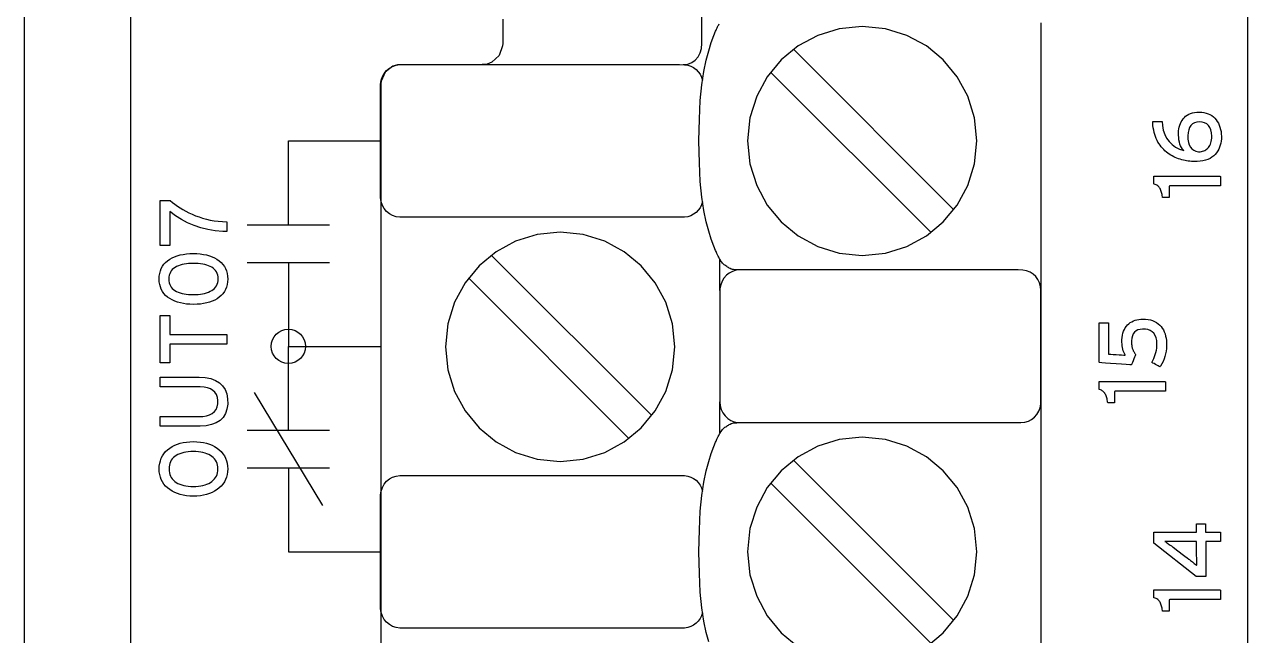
# Model space of a CAD drawing. Extents: x 1 to 47.7, y 0.2 to 33.3.
# Drawn here: x 31.778 to 33.563, y 6.913 to 7.805 of the extents above; entities that cross this region are included whole.
import ezdxf

# ---------------------------------------------------------------- set-up
doc = ezdxf.new("R2010")
doc.units = 0
doc.header["$MEASUREMENT"] = 0
doc.layers.add('4_0_____DWG', color=7, linetype='CONTINUOUS')

msp = doc.modelspace()

# ---------------------------------------------------------------- linework, layer by layer
at = {"layer": '4_0_____DWG'}
for points in [[(31.9334, 4.7009), (31.9334, 4.8073), (31.9334, 4.9155), (31.9334, 5.0253), (31.9334, 5.1367), (31.9334, 5.2497), (31.9334, 5.3641), (31.9334, 5.4799), (31.9334, 5.597), (31.9334, 5.7155), (31.9334, 5.8351), (31.9334, 5.9559), (31.9334, 6.0778), (31.9334, 6.2006), (31.9334, 6.3245), (31.9334, 6.5748), (31.9334, 6.8281), (31.9334, 7.0841), (31.9334, 7.342), (31.9334, 7.6015), (31.9334, 8.123)], [(33.5634, 8.123), (33.5634, 7.6015), (33.5634, 7.342), (33.5634, 7.0841), (33.5634, 6.8281), (33.5634, 6.5748), (33.5634, 6.3245), (33.5634, 6.2006), (33.5634, 6.0778), (33.5634, 5.9559), (33.5634, 5.8351), (33.5634, 5.7155), (33.5634, 5.597), (33.5634, 5.4799), (33.5634, 5.3641), (33.5634, 5.2497), (33.5634, 5.1367), (33.5634, 5.0253), (33.5634, 4.9155), (33.5634, 4.8073), (33.5634, 4.7009)], [(31.778, 5.9646), (31.778, 6.0485), (31.778, 6.133), (31.778, 6.2182), (31.778, 6.3039), (31.778, 6.3903), (31.778, 6.4772), (31.778, 6.5647), (31.778, 6.6527), (31.778, 6.8304), (31.778, 7.0101), (31.778, 7.1918), (31.778, 7.3753), (31.778, 7.5606), (31.778, 7.7476), (31.778, 7.9361)], [(32.7395, 7.7467), (32.7463, 7.7475), (32.7522, 7.7498), (32.7573, 7.7534), (32.7614, 7.7582), (32.7644, 7.764), (32.7663, 7.7705), (32.7669, 7.7775), (32.7669, 7.7818), (32.7669, 7.7927), (32.7669, 7.8076), (32.7669, 7.8239), (32.7669, 7.8388), (32.7669, 7.8497), (32.7669, 7.854)], [(32.4761, 7.8129), (32.4761, 7.7953), (32.4761, 7.7831), (32.4761, 7.7777), (32.476, 7.7744), (32.471, 7.7603), (32.4603, 7.7504), (32.4535, 7.7476), (32.446, 7.7467)], [(32.8224, 7.4468), (32.8209, 7.4468), (32.8194, 7.4468), (32.8178, 7.4469), (32.8162, 7.447), (32.8146, 7.4471), (32.8131, 7.4473), (32.8117, 7.4475), (32.8105, 7.4478), (32.8094, 7.4482), (32.8081, 7.4488), (32.8069, 7.4495), (32.8056, 7.4503), (32.8043, 7.4511), (32.8031, 7.4519), (32.8018, 7.4527), (32.8005, 7.4536), (32.7993, 7.4544), (32.7981, 7.4556), (32.7971, 7.4569), (32.7961, 7.4582), (32.7952, 7.4594), (32.7943, 7.4607), (32.7935, 7.4619), (32.7927, 7.4631), (32.792, 7.4644), (32.7914, 7.4656), (32.7907, 7.4668), (32.7902, 7.4679), (32.7896, 7.4689), (32.7891, 7.47), (32.7886, 7.4711), (32.7881, 7.4723), (32.7875, 7.4736), (32.7869, 7.4751), (32.7844, 7.4814), (32.7806, 7.4917), (32.7768, 7.5035), (32.7731, 7.5173), (32.7698, 7.5337), (32.7669, 7.5532), (32.7646, 7.5762), (32.7632, 7.6034), (32.7626, 7.6353), (32.7632, 7.6672), (32.7646, 7.6944), (32.7669, 7.7174), (32.7698, 7.7369), (32.7731, 7.7533), (32.7768, 7.7671), (32.7806, 7.7789), (32.7844, 7.7891), (32.7869, 7.7955), (32.7875, 7.797), (32.7881, 7.7983), (32.7886, 7.7995), (32.7891, 7.8006), (32.7896, 7.8017), (32.7902, 7.8027), (32.7907, 7.8038), (32.7914, 7.805), (32.792, 7.8062)], [(33.2621, 4.6844), (33.2621, 4.8236), (33.2621, 4.965), (33.2621, 5.2528), (33.2621, 5.5441), (33.2621, 5.8354), (33.2621, 6.1231), (33.2621, 6.2646), (33.2621, 6.4038), (33.2621, 6.5403), (33.2621, 6.6737), (33.2621, 6.8035), (33.2621, 6.9294), (33.2621, 7.0508), (33.2621, 7.1672), (33.2621, 7.2784), (33.2621, 7.3837), (33.2621, 7.4828), (33.2621, 7.5753), (33.2621, 7.6606), (33.2621, 7.7004), (33.2621, 7.7383), (33.2621, 7.7742), (33.2621, 7.808)], [(33.1348, 7.5349), (32.9005, 7.7692)], [(32.7678, 7.5462), (32.7663, 7.5418), (32.7642, 7.5377), (32.7615, 7.534), (32.7583, 7.5308), (32.7546, 7.5281), (32.7506, 7.526), (32.7462, 7.5246), (32.7416, 7.5239), (32.7341, 7.5238), (32.7019, 7.5238), (32.6478, 7.5238), (32.5801, 7.5238), (32.5071, 7.5238), (32.4371, 7.5238), (32.3783, 7.5238), (32.339, 7.5238), (32.3262, 7.5238), (32.3206, 7.5245), (32.3155, 7.5263), (32.3107, 7.5289), (32.3066, 7.5323), (32.3031, 7.5365), (32.3005, 7.5412), (32.2987, 7.5465), (32.2978, 7.5521), (32.2978, 7.5571), (32.2978, 7.5713), (32.2978, 7.5936), (32.2978, 7.6208), (32.2978, 7.6497), (32.2978, 7.6769), (32.2978, 7.6992), (32.2978, 7.7134), (32.2978, 7.7184), (32.2987, 7.724), (32.3005, 7.7293), (32.3031, 7.734), (32.3066, 7.7382), (32.3107, 7.7416), (32.3155, 7.7442), (32.3206, 7.746), (32.3262, 7.7467), (32.339, 7.7467), (32.3783, 7.7467), (32.4371, 7.7467), (32.5071, 7.7467), (32.5801, 7.7467), (32.6478, 7.7467), (32.7019, 7.7467), (32.7341, 7.7467), (32.7416, 7.7466), (32.7463, 7.7459), (32.7507, 7.7444), (32.7547, 7.7423), (32.7583, 7.7396), (32.7615, 7.7363), (32.7642, 7.7326), (32.7663, 7.7285), (32.7678, 7.724)], [(32.446, 7.7466), (32.4439, 7.7466), (32.4382, 7.7466), (32.4294, 7.7466), (32.4184, 7.7466), (32.3648, 7.7466), (32.3418, 7.7466), (32.3336, 7.7466), (32.3285, 7.7466), (32.3227, 7.7463), (32.3158, 7.7443), (32.3046, 7.7357), (32.2985, 7.7227), (32.298, 7.7189), (32.298, 7.717), (32.298, 7.7146), (32.298, 7.7098), (32.298, 7.7024), (32.298, 7.6922), (32.298, 7.6794), (32.298, 7.6641), (32.298, 7.6462), (32.298, 7.6259), (32.298, 7.6032), (32.298, 7.5782), (32.298, 7.5509), (32.298, 7.5214), (32.298, 7.4897), (32.298, 7.4559), (32.298, 7.42), (32.298, 7.3821), (32.298, 7.3423), (32.298, 7.257), (32.298, 7.1646), (32.298, 7.0655), (32.298, 6.9601), (32.298, 6.849)], [(33.1014, 7.5015), (32.8671, 7.7358)], [(32.1633, 7.5127), (32.1633, 7.6352), (32.298, 7.6352)], [(32.1033, 7.5127), (32.2233, 7.5127)], [(32.6938, 7.2343), (32.4595, 7.4686)], [(32.1033, 7.4577), (32.2233, 7.4577)], [(32.1633, 7.4577), (32.1633, 7.3352), (32.298, 7.3352)], [(32.7932, 7.4168), (32.7932, 7.4624)], [(32.6604, 7.2009), (32.4261, 7.4351)], [(31.9904, 7.3527), (32.0733, 7.3527), (32.0733, 7.3386), (31.9904, 7.3386), (31.9904, 7.3112), (31.9761, 7.3112), (31.9761, 7.3802), (31.9904, 7.3802), (31.9904, 7.3527)], [(32.1633, 7.2127), (32.1633, 7.3352), (32.298, 7.3352)], [(32.1133, 7.2677), (32.2133, 7.1027)], [(32.7932, 7.2084), (32.7932, 7.254)], [(32.7768, 6.9035), (32.7731, 6.9173), (32.7698, 6.9337), (32.7669, 6.9532), (32.7646, 6.9762), (32.7632, 7.0034), (32.7626, 7.0353), (32.7632, 7.0672), (32.7646, 7.0944), (32.7669, 7.1174), (32.7698, 7.1369), (32.7731, 7.1533), (32.7768, 7.1671), (32.7806, 7.1789), (32.7844, 7.1891), (32.7869, 7.1955), (32.7875, 7.197), (32.7881, 7.1983), (32.7886, 7.1995), (32.7891, 7.2006), (32.7896, 7.2017), (32.7902, 7.2027), (32.7907, 7.2038), (32.7914, 7.205), (32.792, 7.2062), (32.7927, 7.2074), (32.7935, 7.2087), (32.7943, 7.2099), (32.7952, 7.2111), (32.7961, 7.2124), (32.7971, 7.2137), (32.7981, 7.215), (32.7993, 7.2162), (32.8005, 7.217), (32.8018, 7.2178), (32.8031, 7.2187), (32.8043, 7.2195), (32.8056, 7.2203), (32.8069, 7.2211), (32.8081, 7.2218), (32.8094, 7.2224), (32.8105, 7.2228), (32.8117, 7.2231), (32.8131, 7.2234), (32.8146, 7.2236), (32.8162, 7.2237), (32.8178, 7.2238), (32.8194, 7.2239), (32.8209, 7.224), (32.8224, 7.224)], [(32.1033, 7.2127), (32.2233, 7.2127)], [(33.0946, 6.8965), (33.1193, 6.917), (33.1397, 6.9417), (33.1551, 6.9702), (33.1648, 7.0016), (33.1682, 7.0354), (33.1648, 7.0691), (33.1551, 7.1005), (33.1397, 7.1289), (33.1193, 7.1536), (33.0946, 7.174), (33.0662, 7.1895), (33.0348, 7.1992), (33.0011, 7.2026), (32.9674, 7.1992), (32.936, 7.1895), (32.9076, 7.174), (32.8828, 7.1536), (32.8623, 7.1289), (32.8469, 7.1005), (32.8371, 7.0691), (32.8337, 7.0354), (32.8371, 7.0016), (32.8469, 6.9702), (32.8623, 6.9417), (32.8828, 6.917), (32.9076, 6.8965)], [(33.1348, 6.9349), (32.9005, 7.1692)], [(32.1033, 7.1577), (32.2233, 7.1577)], [(32.1633, 7.1577), (32.1633, 7.0352), (32.298, 7.0352)], [(32.7678, 6.9462), (32.7663, 6.9418), (32.7642, 6.9377), (32.7615, 6.934), (32.7583, 6.9308), (32.7546, 6.9281), (32.7506, 6.926), (32.7462, 6.9246), (32.7416, 6.9239), (32.7341, 6.9238), (32.7019, 6.9238), (32.6478, 6.9238), (32.5801, 6.9238), (32.5071, 6.9238), (32.4371, 6.9238), (32.3783, 6.9238), (32.339, 6.9238), (32.3262, 6.9238), (32.3206, 6.9245), (32.3155, 6.9263), (32.3107, 6.9289), (32.3066, 6.9323), (32.3031, 6.9365), (32.3005, 6.9412), (32.2987, 6.9465), (32.2978, 6.9521), (32.2978, 6.9571), (32.2978, 6.9713), (32.2978, 6.9936), (32.2978, 7.0208), (32.2978, 7.0497), (32.2978, 7.0769), (32.2978, 7.0992), (32.2978, 7.1134), (32.2978, 7.1183), (32.2987, 7.124), (32.3005, 7.1293), (32.3031, 7.134), (32.3066, 7.1382), (32.3107, 7.1416), (32.3155, 7.1442), (32.3206, 7.1459), (32.3262, 7.1467), (32.339, 7.1467), (32.3783, 7.1467), (32.4371, 7.1467), (32.5071, 7.1467), (32.5801, 7.1467), (32.6478, 7.1467), (32.7019, 7.1467), (32.7341, 7.1467), (32.7416, 7.1466), (32.7463, 7.1459), (32.7507, 7.1444), (32.7547, 7.1423), (32.7583, 7.1396), (32.7615, 7.1363), (32.7642, 7.1326), (32.7663, 7.1285), (32.7678, 7.124)], [(33.1014, 6.9015), (32.8671, 7.1358)], [(33.5019, 7.0638), (33.5238, 7.0638), (33.5238, 7.0501), (33.5024, 7.0501), (33.5024, 6.9991), (33.4885, 6.9991), (33.4266, 7.0477), (33.4266, 7.0638), (33.4891, 7.0638), (33.4891, 7.0763), (33.5019, 7.0763), (33.5019, 7.0638)]]:
    msp.add_lwpolyline(points, dxfattribs=at)
for points in [[(33.0011, 7.4679), (33.0348, 7.4713), (33.0662, 7.4811), (33.0946, 7.4965), (33.1193, 7.517), (33.1397, 7.5417), (33.1551, 7.5702), (33.1648, 7.6016), (33.1682, 7.6354), (33.1648, 7.6691), (33.1551, 7.7005), (33.1397, 7.7289), (33.1193, 7.7536), (33.0946, 7.7741), (33.0662, 7.7895), (33.0348, 7.7992), (33.0011, 7.8026), (32.9674, 7.7992), (32.936, 7.7895), (32.9076, 7.7741), (32.8828, 7.7536), (32.8623, 7.7289), (32.8469, 7.7005), (32.8371, 7.6691), (32.8337, 7.6354), (32.8371, 7.6016), (32.8469, 7.5702), (32.8623, 7.5417), (32.8828, 7.517), (32.9076, 7.4965), (32.936, 7.4811), (32.9674, 7.4713)], [(33.4929, 7.6774), (33.4965, 7.6772), (33.4998, 7.6768), (33.503, 7.676), (33.5059, 7.675), (33.5086, 7.6738), (33.5112, 7.6723), (33.5135, 7.6705), (33.5156, 7.6684), (33.5176, 7.6661), (33.5193, 7.6636), (33.5208, 7.661), (33.5221, 7.6582), (33.5232, 7.6552), (33.5241, 7.6522), (33.5247, 7.6489), (33.5251, 7.6455), (33.5253, 7.642), (33.5253, 7.6384), (33.525, 7.6351), (33.5245, 7.6319), (33.5237, 7.6289), (33.5227, 7.626), (33.5215, 7.6232), (33.52, 7.6206), (33.5182, 7.6181), (33.5163, 7.6157), (33.514, 7.6135), (33.5115, 7.6115), (33.5087, 7.6098), (33.5055, 7.6084), (33.5021, 7.6072), (33.4984, 7.6063), (33.4944, 7.6057), (33.4901, 7.6053), (33.486, 7.6052), (33.4838, 7.6052), (33.4815, 7.6054), (33.4792, 7.6056), (33.4769, 7.6059), (33.4745, 7.6063), (33.4722, 7.6067), (33.4698, 7.6072), (33.4674, 7.6078), (33.465, 7.6085), (33.4626, 7.6093), (33.4603, 7.6102), (33.458, 7.6112), (33.4557, 7.6122), (33.4535, 7.6134), (33.4513, 7.6146), (33.4491, 7.616), (33.447, 7.6174), (33.4449, 7.6191), (33.4429, 7.6208), (33.441, 7.6227), (33.4392, 7.6246), (33.4374, 7.6267), (33.4358, 7.6289), (33.4342, 7.6312), (33.4327, 7.6336), (33.4313, 7.6361), (33.43, 7.6388), (33.4289, 7.6416), (33.4279, 7.6445), (33.4271, 7.6476), (33.4264, 7.6509), (33.4258, 7.6543), (33.4254, 7.6578), (33.4251, 7.6615), (33.4251, 7.6636), (33.4261, 7.6636), (33.4277, 7.6636), (33.4298, 7.6636), (33.4321, 7.6636), (33.4345, 7.6636), (33.4365, 7.6636), (33.438, 7.6636), (33.4387, 7.6636), (33.4392, 7.6579), (33.4404, 7.6511), (33.4425, 7.6449), (33.4453, 7.6394), (33.4489, 7.6344), (33.4532, 7.6301), (33.4584, 7.6264), (33.4643, 7.6233), (33.4703, 7.6212), (33.4686, 7.6233), (33.4671, 7.6256), (33.4658, 7.6281), (33.4648, 7.6308), (33.4639, 7.6337), (33.4633, 7.6368), (33.4629, 7.6401), (33.4626, 7.6435), (33.4626, 7.647), (33.4628, 7.6499), (33.4631, 7.6528), (33.4637, 7.6555), (33.4645, 7.6581), (33.4654, 7.6607), (33.4665, 7.663), (33.4679, 7.6653), (33.4694, 7.6675), (33.4712, 7.6695), (33.4731, 7.6713), (33.4753, 7.6729), (33.4777, 7.6742), (33.4804, 7.6753), (33.4832, 7.6762), (33.4862, 7.6768), (33.4895, 7.6772)], [(33.4932, 7.6632), (33.4893, 7.6628), (33.4859, 7.6618), (33.483, 7.6602), (33.4807, 7.658), (33.4788, 7.6551), (33.4775, 7.6516), (33.4766, 7.6475), (33.4763, 7.6428), (33.4765, 7.6377), (33.4771, 7.6332), (33.4783, 7.6294), (33.48, 7.6262), (33.4822, 7.6236), (33.4849, 7.6216), (33.4881, 7.6203), (33.4918, 7.6196), (33.4945, 7.6196), (33.4962, 7.6198), (33.4978, 7.6201), (33.4994, 7.6206), (33.5009, 7.6213), (33.5024, 7.6221), (33.5037, 7.6231), (33.505, 7.6243), (33.5063, 7.6256), (33.5074, 7.6271), (33.5084, 7.6287), (33.5093, 7.6305), (33.51, 7.6324), (33.5105, 7.6345), (33.5109, 7.6367), (33.5111, 7.6391), (33.5112, 7.6421), (33.5108, 7.647), (33.5098, 7.6513), (33.5083, 7.6549), (33.5064, 7.6578), (33.5038, 7.6602), (33.5008, 7.6618), (33.4973, 7.6628)], [(33.5238, 7.5696), (33.5209, 7.5696), (33.5133, 7.5696), (33.5025, 7.5696), (33.4898, 7.5696), (33.4767, 7.5696), (33.4648, 7.5696), (33.4554, 7.5696), (33.45, 7.5696), (33.4492, 7.5694), (33.4492, 7.5682), (33.4492, 7.5661), (33.4492, 7.5634), (33.4492, 7.5605), (33.4492, 7.5577), (33.4492, 7.5552), (33.4492, 7.5535), (33.4492, 7.5529), (33.4488, 7.5529), (33.4478, 7.5529), (33.4464, 7.5529), (33.4447, 7.5529), (33.4429, 7.5529), (33.4413, 7.5529), (33.44, 7.5529), (33.4393, 7.5529), (33.4391, 7.5538), (33.4389, 7.5554), (33.4387, 7.5571), (33.4383, 7.5586), (33.438, 7.5602), (33.4375, 7.5616), (33.437, 7.563), (33.4364, 7.5644), (33.4357, 7.5656), (33.435, 7.5668), (33.4342, 7.5679), (33.4333, 7.5689), (33.4323, 7.5697), (33.4312, 7.5705), (33.43, 7.5711), (33.4287, 7.5717), (33.4273, 7.5721), (33.4266, 7.5724), (33.4266, 7.5732), (33.4266, 7.5747), (33.4266, 7.5765), (33.4266, 7.5785), (33.4266, 7.5804), (33.4266, 7.5821), (33.4266, 7.5832), (33.4266, 7.5837), (33.4303, 7.5837), (33.4402, 7.5837), (33.4544, 7.5837), (33.4709, 7.5837), (33.4879, 7.5837), (33.5035, 7.5837), (33.5158, 7.5837), (33.5228, 7.5837), (33.5238, 7.5835), (33.5238, 7.5825), (33.5238, 7.5807), (33.5238, 7.5785), (33.5238, 7.576), (33.5238, 7.5736), (33.5238, 7.5716), (33.5238, 7.5701)], [(31.9908, 7.5484), (31.9941, 7.5455), (31.9977, 7.5428), (32.0014, 7.5401), (32.0053, 7.5375), (32.0094, 7.535), (32.0136, 7.5326), (32.0181, 7.5304), (32.0228, 7.5282), (32.0277, 7.5261), (32.0328, 7.5242), (32.038, 7.5225), (32.0435, 7.5211), (32.0491, 7.5198), (32.0549, 7.5188), (32.0608, 7.518), (32.067, 7.5174), (32.0733, 7.517), (32.0733, 7.5165), (32.0733, 7.515), (32.0733, 7.513), (32.0733, 7.5105), (32.0733, 7.508), (32.0733, 7.5058), (32.0733, 7.504), (32.0733, 7.5029), (32.0676, 7.5031), (32.0565, 7.5042), (32.0458, 7.5061), (32.0355, 7.5086), (32.0256, 7.5119), (32.0161, 7.5158), (32.0071, 7.5205), (31.9984, 7.5259), (31.9902, 7.532), (31.9902, 7.5301), (31.9902, 7.525), (31.9902, 7.5179), (31.9902, 7.5095), (31.9902, 7.5008), (31.9902, 7.4929), (31.9902, 7.4867), (31.9902, 7.4831), (31.9901, 7.4826), (31.9891, 7.4826), (31.9873, 7.4826), (31.985, 7.4826), (31.9825, 7.4826), (31.9801, 7.4826), (31.9781, 7.4826), (31.9767, 7.4826), (31.9761, 7.4826), (31.9761, 7.4851), (31.9761, 7.4918), (31.9761, 7.5014), (31.9761, 7.5126), (31.9761, 7.5241), (31.9761, 7.5347), (31.9761, 7.543), (31.9761, 7.5477), (31.9763, 7.5484), (31.9773, 7.5484), (31.9792, 7.5484), (31.9815, 7.5484), (31.9841, 7.5484), (31.9866, 7.5484), (31.9888, 7.5484), (31.9903, 7.5484)], [(32.5601, 7.1673), (32.5938, 7.1707), (32.6252, 7.1804), (32.6536, 7.1959), (32.6783, 7.2163), (32.6987, 7.2411), (32.7141, 7.2695), (32.7238, 7.301), (32.7272, 7.3347), (32.7238, 7.3684), (32.7141, 7.3998), (32.6987, 7.4282), (32.6783, 7.453), (32.6536, 7.4734), (32.6252, 7.4888), (32.5938, 7.4986), (32.5601, 7.502), (32.5264, 7.4986), (32.495, 7.4888), (32.4666, 7.4734), (32.4418, 7.453), (32.4213, 7.4282), (32.4059, 7.3998), (32.3961, 7.3684), (32.3927, 7.3347), (32.3961, 7.301), (32.4059, 7.2695), (32.4213, 7.2411), (32.4418, 7.2163), (32.4666, 7.1959), (32.495, 7.1804), (32.5264, 7.1707)], [(32.0245, 7.4708), (32.0297, 7.4707), (32.0346, 7.4703), (32.0393, 7.4696), (32.0437, 7.4687), (32.0479, 7.4675), (32.0518, 7.4661), (32.0556, 7.4644), (32.059, 7.4625), (32.0623, 7.4602), (32.0651, 7.4578), (32.0677, 7.455), (32.0698, 7.4521), (32.0715, 7.4489), (32.0729, 7.4454), (32.0739, 7.4417), (32.0746, 7.4377), (32.0749, 7.4335), (32.0746, 7.4294), (32.074, 7.4254), (32.0729, 7.4218), (32.0716, 7.4183), (32.0698, 7.4152), (32.0677, 7.4122), (32.0652, 7.4095), (32.0624, 7.4071), (32.0592, 7.4049), (32.0558, 7.4029), (32.0521, 7.4012), (32.0482, 7.3998), (32.044, 7.3986), (32.0396, 7.3977), (32.0349, 7.397), (32.03, 7.3967), (32.0248, 7.3965), (32.0196, 7.3967), (32.0147, 7.3971), (32.01, 7.3977), (32.0056, 7.3986), (32.0014, 7.3998), (31.9974, 7.4013), (31.9937, 7.403), (31.9902, 7.405), (31.987, 7.4072), (31.9841, 7.4097), (31.9816, 7.4124), (31.9795, 7.4154), (31.9777, 7.4186), (31.9764, 7.422), (31.9754, 7.4257), (31.9748, 7.4296), (31.9746, 7.4338), (31.9748, 7.438), (31.9754, 7.4419), (31.9764, 7.4456), (31.9778, 7.4491), (31.9795, 7.4523), (31.9816, 7.4552), (31.9841, 7.4579), (31.9869, 7.4604), (31.9901, 7.4626), (31.9935, 7.4645), (31.9972, 7.4662), (32.0011, 7.4676), (32.0053, 7.4687), (32.0098, 7.4696), (32.0144, 7.4703), (32.0194, 7.4707)], [(32.0248, 7.4565), (32.0212, 7.4565), (32.0177, 7.4563), (32.0144, 7.4559), (32.0112, 7.4554), (32.0082, 7.4547), (32.0054, 7.4539), (32.0027, 7.453), (32.0001, 7.4519), (31.9978, 7.4506), (31.9957, 7.4492), (31.9938, 7.4475), (31.9923, 7.4457), (31.991, 7.4436), (31.99, 7.4414), (31.9893, 7.439), (31.9888, 7.4363), (31.9887, 7.4335), (31.9888, 7.4308), (31.9893, 7.4282), (31.99, 7.4258), (31.991, 7.4236), (31.9922, 7.4216), (31.9938, 7.4198), (31.9956, 7.4181), (31.9976, 7.4167), (32, 7.4154), (32.0025, 7.4143), (32.0051, 7.4133), (32.008, 7.4125), (32.0109, 7.4119), (32.0141, 7.4114), (32.0174, 7.411), (32.0209, 7.4108), (32.0245, 7.4108), (32.0281, 7.4108), (32.0316, 7.4111), (32.0349, 7.4115), (32.038, 7.412), (32.041, 7.4127), (32.0438, 7.4135), (32.0465, 7.4145), (32.049, 7.4157), (32.0514, 7.4169), (32.0535, 7.4184), (32.0554, 7.42), (32.057, 7.4219), (32.0583, 7.4239), (32.0594, 7.4261), (32.0601, 7.4285), (32.0606, 7.431), (32.0608, 7.4338), (32.0606, 7.4366), (32.0601, 7.4392), (32.0594, 7.4416), (32.0584, 7.4439), (32.0571, 7.4459), (32.0555, 7.4477), (32.0536, 7.4493), (32.0515, 7.4508), (32.0491, 7.452), (32.0466, 7.4531), (32.044, 7.454), (32.0412, 7.4548), (32.0382, 7.4554), (32.0351, 7.4559), (32.0318, 7.4563), (32.0284, 7.4565)], [(32.8224, 7.4468), (32.8169, 7.4463), (32.8117, 7.4447), (32.8069, 7.4423), (32.8027, 7.439), (32.7991, 7.435), (32.7963, 7.4304), (32.7944, 7.4252), (32.7933, 7.4197), (32.7932, 7.4152), (32.7932, 7.4034), (32.7932, 7.3829), (32.7932, 7.3567), (32.7932, 7.3282), (32.7932, 7.3005), (32.7932, 7.2768), (32.7932, 7.2602), (32.7932, 7.254), (32.7937, 7.2483), (32.7952, 7.2429), (32.7976, 7.2381), (32.8008, 7.2337), (32.8047, 7.2301), (32.8092, 7.2272), (32.8142, 7.2252), (32.8196, 7.2241), (32.8265, 7.224), (32.8563, 7.224), (32.908, 7.224), (32.9738, 7.224), (33.0456, 7.224), (33.1155, 7.224), (33.1752, 7.224), (33.217, 7.224), (33.2327, 7.224), (33.2383, 7.2245), (33.2435, 7.2261), (33.2482, 7.2285), (33.2524, 7.2318), (33.256, 7.2358), (33.2588, 7.2404), (33.2608, 7.2456), (33.2618, 7.2511), (33.2619, 7.2556), (33.2619, 7.2674), (33.2619, 7.288), (33.2619, 7.3141), (33.2619, 7.3426), (33.2619, 7.3703), (33.2619, 7.394), (33.2619, 7.4106), (33.2619, 7.4168), (33.2614, 7.4225), (33.2599, 7.4279), (33.2575, 7.4327), (33.2543, 7.4371), (33.2504, 7.4407), (33.2459, 7.4436), (33.2409, 7.4456), (33.2355, 7.4467), (33.2286, 7.4468), (33.1989, 7.4468), (33.1471, 7.4468), (33.0813, 7.4468), (33.0095, 7.4468), (32.9397, 7.4468), (32.8799, 7.4468), (32.8381, 7.4468)], [(33.4107, 7.375), (33.4146, 7.3749), (33.4183, 7.3744), (33.4217, 7.3738), (33.4249, 7.3728), (33.4278, 7.3716), (33.4306, 7.3701), (33.433, 7.3684), (33.4353, 7.3664), (33.4373, 7.3642), (33.439, 7.3618), (33.4406, 7.3592), (33.4419, 7.3564), (33.443, 7.3534), (33.4439, 7.3503), (33.4446, 7.347), (33.445, 7.3436), (33.4453, 7.34), (33.4453, 7.3361), (33.445, 7.3321), (33.4446, 7.3282), (33.4438, 7.3244), (33.4428, 7.3206), (33.4416, 7.3169), (33.4401, 7.3133), (33.4384, 7.3097), (33.4364, 7.3062), (33.4355, 7.3052), (33.4346, 7.3057), (33.433, 7.3066), (33.4311, 7.3077), (33.4291, 7.3088), (33.4271, 7.31), (33.4254, 7.3109), (33.4242, 7.3116), (33.4237, 7.3119), (33.4251, 7.3145), (33.4265, 7.3175), (33.4277, 7.3204), (33.4288, 7.3234), (33.4296, 7.3264), (33.4303, 7.3295), (33.4308, 7.3325), (33.4311, 7.3356), (33.4312, 7.3389), (33.4308, 7.3436), (33.43, 7.3477), (33.4286, 7.3513), (33.4267, 7.3543), (33.4244, 7.3567), (33.4215, 7.3585), (33.4181, 7.3598), (33.4143, 7.3605), (33.4101, 7.3606), (33.4065, 7.3601), (33.4034, 7.3592), (33.4007, 7.3577), (33.3985, 7.3558), (33.3967, 7.3534), (33.3954, 7.3506), (33.3945, 7.3472), (33.3941, 7.3434), (33.394, 7.3408), (33.3941, 7.3395), (33.3942, 7.3383), (33.3943, 7.3371), (33.3944, 7.3359), (33.3946, 7.3347), (33.3949, 7.3336), (33.3951, 7.3326), (33.3954, 7.3315), (33.3958, 7.3305), (33.3963, 7.3296), (33.3967, 7.3286), (33.3972, 7.3277), (33.3977, 7.3268), (33.3983, 7.3259), (33.3989, 7.325), (33.3995, 7.3242), (33.4001, 7.3233), (33.3999, 7.3228), (33.3993, 7.3214), (33.3985, 7.3193), (33.3975, 7.3168), (33.3965, 7.3143), (33.3955, 7.3119), (33.3947, 7.3099), (33.3942, 7.3086), (33.3939, 7.3083), (33.3915, 7.3085), (33.3864, 7.3088), (33.3795, 7.3093), (33.3716, 7.3098), (33.3636, 7.3104), (33.3563, 7.3109), (33.3505, 7.3113), (33.3471, 7.3115), (33.3466, 7.312), (33.3466, 7.3157), (33.3466, 7.3225), (33.3466, 7.3313), (33.3466, 7.341), (33.3466, 7.3507), (33.3466, 7.3593), (33.3466, 7.3658), (33.3466, 7.3691), (33.3468, 7.3694), (33.3479, 7.3694), (33.3496, 7.3694), (33.3518, 7.3694), (33.3541, 7.3694), (33.3564, 7.3694), (33.3584, 7.3694), (33.3598, 7.3694), (33.3604, 7.3694), (33.3604, 7.3681), (33.3604, 7.364), (33.3604, 7.3579), (33.3604, 7.3506), (33.3604, 7.3429), (33.3604, 7.3356), (33.3604, 7.3295), (33.3604, 7.3254), (33.3604, 7.3241), (33.3615, 7.3241), (33.364, 7.3239), (33.3675, 7.3236), (33.3716, 7.3233), (33.3758, 7.323), (33.3796, 7.3227), (33.3827, 7.3225), (33.3847, 7.3223), (33.3847, 7.3229), (33.3837, 7.3248), (33.3828, 7.3268), (33.3821, 7.3289), (33.3814, 7.3311), (33.3809, 7.3335), (33.3805, 7.336), (33.3802, 7.3386), (33.3801, 7.3414), (33.3801, 7.3446), (33.3804, 7.3481), (33.3808, 7.3514), (33.3815, 7.3545), (33.3825, 7.3573), (33.3836, 7.36), (33.3849, 7.3624), (33.3865, 7.3646), (33.3882, 7.3666), (33.3902, 7.3684), (33.3923, 7.3699), (33.3945, 7.3713), (33.3969, 7.3724), (33.3994, 7.3734), (33.402, 7.3741), (33.4048, 7.3746), (33.4077, 7.3749)], [(32.1633, 7.3602), (32.1683, 7.3597), (32.173, 7.3583), (32.1773, 7.356), (32.181, 7.3529), (32.184, 7.3492), (32.1863, 7.345), (32.1878, 7.3403), (32.1883, 7.3352), (32.1878, 7.3302), (32.1863, 7.3255), (32.184, 7.3213), (32.181, 7.3176), (32.1773, 7.3145), (32.173, 7.3122), (32.1683, 7.3107), (32.1633, 7.3102), (32.1583, 7.3107), (32.1536, 7.3122), (32.1493, 7.3145), (32.1456, 7.3176), (32.1426, 7.3213), (32.1403, 7.3255), (32.1388, 7.3302), (32.1383, 7.3352), (32.1388, 7.3403), (32.1403, 7.345), (32.1426, 7.3492), (32.1456, 7.3529), (32.1493, 7.356), (32.1536, 7.3583), (32.1583, 7.3597)], [(32.0328, 7.2902), (32.0419, 7.2896), (32.0499, 7.2881), (32.0568, 7.2856), (32.0626, 7.2822), (32.0673, 7.2778), (32.0708, 7.2724), (32.0733, 7.2661), (32.0746, 7.2588), (32.0747, 7.2508), (32.0736, 7.2435), (32.0713, 7.2371), (32.0679, 7.2316), (32.0635, 7.2271), (32.0579, 7.2236), (32.0511, 7.221), (32.0433, 7.2194), (32.0344, 7.2187), (32.0311, 7.2186), (32.0261, 7.2186), (32.0184, 7.2186), (32.0092, 7.2186), (31.9994, 7.2186), (31.9901, 7.2186), (31.9825, 7.2186), (31.9775, 7.2186), (31.9761, 7.2187), (31.9761, 7.2194), (31.9761, 7.2209), (31.9761, 7.223), (31.9761, 7.2254), (31.9761, 7.2279), (31.9761, 7.2301), (31.9761, 7.2317), (31.9761, 7.2327), (31.9769, 7.2327), (31.9812, 7.2327), (31.9884, 7.2327), (31.9973, 7.2327), (32.007, 7.2327), (32.0164, 7.2327), (32.0244, 7.2327), (32.03, 7.2327), (32.0321, 7.2327), (32.0383, 7.233), (32.0437, 7.2339), (32.0483, 7.2354), (32.0522, 7.2374), (32.0553, 7.24), (32.0577, 7.2432), (32.0593, 7.247), (32.0602, 7.2514), (32.0603, 7.2563), (32.0596, 7.2608), (32.0581, 7.2648), (32.056, 7.2682), (32.0531, 7.271), (32.0495, 7.2731), (32.0452, 7.2747), (32.0401, 7.2757), (32.0343, 7.2761), (32.0317, 7.2761), (32.0266, 7.2761), (32.0189, 7.2761), (32.0095, 7.2761), (31.9996, 7.2761), (31.9903, 7.2761), (31.9826, 7.2761), (31.9775, 7.2761), (31.9761, 7.2761), (31.9761, 7.2768), (31.9761, 7.2784), (31.9761, 7.2805), (31.9761, 7.2829), (31.9761, 7.2853), (31.9761, 7.2875), (31.9761, 7.2892), (31.9761, 7.2901), (31.9769, 7.2902), (31.9813, 7.2902), (31.9885, 7.2902), (31.9976, 7.2902), (32.0074, 7.2902), (32.0169, 7.2902), (32.025, 7.2902), (32.0307, 7.2902)], [(33.4437, 7.2696), (33.4409, 7.2696), (33.4333, 7.2696), (33.4224, 7.2696), (33.4098, 7.2696), (33.3967, 7.2696), (33.3848, 7.2696), (33.3754, 7.2696), (33.37, 7.2696), (33.3692, 7.2694), (33.3692, 7.2682), (33.3692, 7.2661), (33.3692, 7.2634), (33.3692, 7.2605), (33.3692, 7.2576), (33.3692, 7.2552), (33.3692, 7.2535), (33.3692, 7.2529), (33.3688, 7.2529), (33.3678, 7.2529), (33.3663, 7.2529), (33.3646, 7.2529), (33.3629, 7.2529), (33.3613, 7.2529), (33.36, 7.2529), (33.3593, 7.2529), (33.3591, 7.2537), (33.3589, 7.2554), (33.3586, 7.2571), (33.3583, 7.2586), (33.3579, 7.2602), (33.3575, 7.2616), (33.357, 7.263), (33.3564, 7.2643), (33.3557, 7.2656), (33.355, 7.2668), (33.3542, 7.2679), (33.3533, 7.2689), (33.3523, 7.2697), (33.3512, 7.2705), (33.35, 7.2711), (33.3487, 7.2717), (33.3473, 7.2721), (33.3466, 7.2724), (33.3466, 7.2732), (33.3466, 7.2747), (33.3466, 7.2765), (33.3466, 7.2785), (33.3466, 7.2804), (33.3466, 7.2821), (33.3466, 7.2832), (33.3466, 7.2837), (33.3503, 7.2837), (33.3602, 7.2837), (33.3743, 7.2837), (33.3909, 7.2837), (33.4079, 7.2837), (33.4235, 7.2837), (33.4357, 7.2837), (33.4428, 7.2837), (33.4437, 7.2835), (33.4437, 7.2825), (33.4437, 7.2807), (33.4437, 7.2785), (33.4437, 7.276), (33.4437, 7.2736), (33.4437, 7.2715), (33.4437, 7.2701)], [(32.0247, 7.1961), (32.0298, 7.1959), (32.0348, 7.1955), (32.0394, 7.1947), (32.0439, 7.1937), (32.048, 7.1924), (32.052, 7.1908), (32.0556, 7.1889), (32.0591, 7.1867), (32.0623, 7.1842), (32.0651, 7.1815), (32.0677, 7.1785), (32.0698, 7.1753), (32.0715, 7.1719), (32.0729, 7.1683), (32.0739, 7.1645), (32.0746, 7.1604), (32.0749, 7.1562), (32.0746, 7.152), (32.0739, 7.1479), (32.0729, 7.1442), (32.0715, 7.1406), (32.0698, 7.1372), (32.0677, 7.1341), (32.0651, 7.1312), (32.0623, 7.1285), (32.0591, 7.126), (32.0556, 7.1238), (32.052, 7.1219), (32.048, 7.1202), (32.0439, 7.1189), (32.0394, 7.1178), (32.0348, 7.117), (32.0298, 7.1166), (32.0247, 7.1164), (32.0195, 7.1166), (32.0146, 7.117), (32.0099, 7.1178), (32.0054, 7.1189), (32.0012, 7.1202), (31.9973, 7.1219), (31.9936, 7.1238), (31.9901, 7.126), (31.9869, 7.1285), (31.9841, 7.1312), (31.9816, 7.1341), (31.9795, 7.1372), (31.9778, 7.1406), (31.9764, 7.1442), (31.9754, 7.1479), (31.9748, 7.152), (31.9746, 7.1562), (31.9748, 7.1604), (31.9754, 7.1645), (31.9764, 7.1683), (31.9778, 7.1719), (31.9795, 7.1753), (31.9816, 7.1785), (31.9841, 7.1815), (31.9869, 7.1842), (31.9901, 7.1867), (31.9936, 7.1889), (31.9973, 7.1908), (32.0012, 7.1924), (32.0054, 7.1937), (32.0099, 7.1947), (32.0146, 7.1955), (32.0195, 7.1959)], [(32.0247, 7.1817), (32.0209, 7.1817), (32.0172, 7.1814), (32.0138, 7.1809), (32.0106, 7.1803), (32.0076, 7.1795), (32.0047, 7.1785), (32.0021, 7.1774), (31.9997, 7.176), (31.9974, 7.1745), (31.9955, 7.1728), (31.9938, 7.171), (31.9924, 7.1689), (31.9912, 7.1667), (31.9903, 7.1643), (31.9896, 7.1618), (31.9892, 7.1591), (31.9891, 7.1562), (31.9892, 7.1534), (31.9896, 7.1507), (31.9903, 7.1482), (31.9912, 7.1458), (31.9924, 7.1437), (31.9938, 7.1417), (31.9955, 7.1398), (31.9974, 7.1381), (31.9997, 7.1366), (32.0021, 7.1352), (32.0047, 7.134), (32.0076, 7.133), (32.0106, 7.1322), (32.0138, 7.1316), (32.0172, 7.1311), (32.0209, 7.1308), (32.0247, 7.1308), (32.0284, 7.1308), (32.032, 7.1311), (32.0354, 7.1316), (32.0386, 7.1322), (32.0416, 7.133), (32.0444, 7.134), (32.047, 7.1352), (32.0494, 7.1366), (32.0517, 7.1381), (32.0537, 7.1398), (32.0555, 7.1417), (32.057, 7.1437), (32.0582, 7.1458), (32.0591, 7.1482), (32.0598, 7.1507), (32.0602, 7.1534), (32.0603, 7.1562), (32.0602, 7.1591), (32.0598, 7.1618), (32.0591, 7.1643), (32.0582, 7.1667), (32.057, 7.1689), (32.0555, 7.171), (32.0537, 7.1728), (32.0517, 7.1745), (32.0494, 7.176), (32.047, 7.1774), (32.0444, 7.1785), (32.0416, 7.1795), (32.0386, 7.1803), (32.0354, 7.1809), (32.032, 7.1814), (32.0284, 7.1817)], [(33.4429, 7.0505), (33.4441, 7.0497), (33.4453, 7.0489), (33.4465, 7.048), (33.4478, 7.047), (33.4492, 7.046), (33.4507, 7.0449), (33.4522, 7.0438), (33.4538, 7.0426), (33.4548, 7.0418), (33.4567, 7.0404), (33.4598, 7.038), (33.4637, 7.035), (33.4679, 7.0318), (33.472, 7.0288), (33.4754, 7.0262), (33.4777, 7.0244), (33.4786, 7.0238), (33.4801, 7.0226), (33.4816, 7.0215), (33.483, 7.0204), (33.4843, 7.0193), (33.4856, 7.0182), (33.4868, 7.0172), (33.4879, 7.0163), (33.489, 7.0153), (33.4892, 7.0162), (33.4892, 7.0178), (33.4892, 7.0194), (33.4892, 7.0212), (33.4892, 7.023), (33.4892, 7.0248), (33.4892, 7.0268), (33.4891, 7.0288), (33.4891, 7.0303), (33.4891, 7.0315), (33.4891, 7.0338), (33.4891, 7.0369), (33.4891, 7.0404), (33.4891, 7.0439), (33.4891, 7.0469), (33.4891, 7.0491), (33.4891, 7.0501), (33.4883, 7.0501), (33.4856, 7.0501), (33.4815, 7.0501), (33.4767, 7.0501), (33.4717, 7.0501), (33.467, 7.0501), (33.4633, 7.0501), (33.4611, 7.0501), (33.4597, 7.0501), (33.4573, 7.0502), (33.455, 7.0502), (33.4528, 7.0503), (33.4506, 7.0503), (33.4486, 7.0503), (33.4466, 7.0504), (33.4447, 7.0505)], [(33.5238, 6.9654), (33.5209, 6.9654), (33.5133, 6.9654), (33.5025, 6.9654), (33.4898, 6.9654), (33.4767, 6.9654), (33.4648, 6.9654), (33.4554, 6.9654), (33.45, 6.9654), (33.4492, 6.9652), (33.4492, 6.964), (33.4492, 6.9619), (33.4492, 6.9593), (33.4492, 6.9563), (33.4492, 6.9535), (33.4492, 6.9511), (33.4492, 6.9494), (33.4492, 6.9487), (33.4488, 6.9487), (33.4478, 6.9487), (33.4464, 6.9487), (33.4447, 6.9487), (33.4429, 6.9487), (33.4413, 6.9487), (33.44, 6.9487), (33.4393, 6.9487), (33.4391, 6.9496), (33.4389, 6.9513), (33.4387, 6.9529), (33.4383, 6.9545), (33.438, 6.956), (33.4375, 6.9575), (33.437, 6.9588), (33.4364, 6.9602), (33.4357, 6.9615), (33.435, 6.9627), (33.4342, 6.9637), (33.4333, 6.9647), (33.4323, 6.9656), (33.4312, 6.9663), (33.43, 6.967), (33.4287, 6.9675), (33.4273, 6.9679), (33.4266, 6.9682), (33.4266, 6.9691), (33.4266, 6.9705), (33.4266, 6.9723), (33.4266, 6.9743), (33.4266, 6.9763), (33.4266, 6.9779), (33.4266, 6.9791), (33.4266, 6.9795), (33.4303, 6.9795), (33.4402, 6.9795), (33.4544, 6.9795), (33.4709, 6.9795), (33.4879, 6.9795), (33.5035, 6.9795), (33.5158, 6.9795), (33.5228, 6.9795), (33.5238, 6.9794), (33.5238, 6.9784), (33.5238, 6.9766), (33.5238, 6.9743), (33.5238, 6.9718), (33.5238, 6.9694), (33.5238, 6.9674), (33.5238, 6.966)]]:
    msp.add_lwpolyline(points, close=True, dxfattribs=at)

doc.saveas('drawing.dxf')
